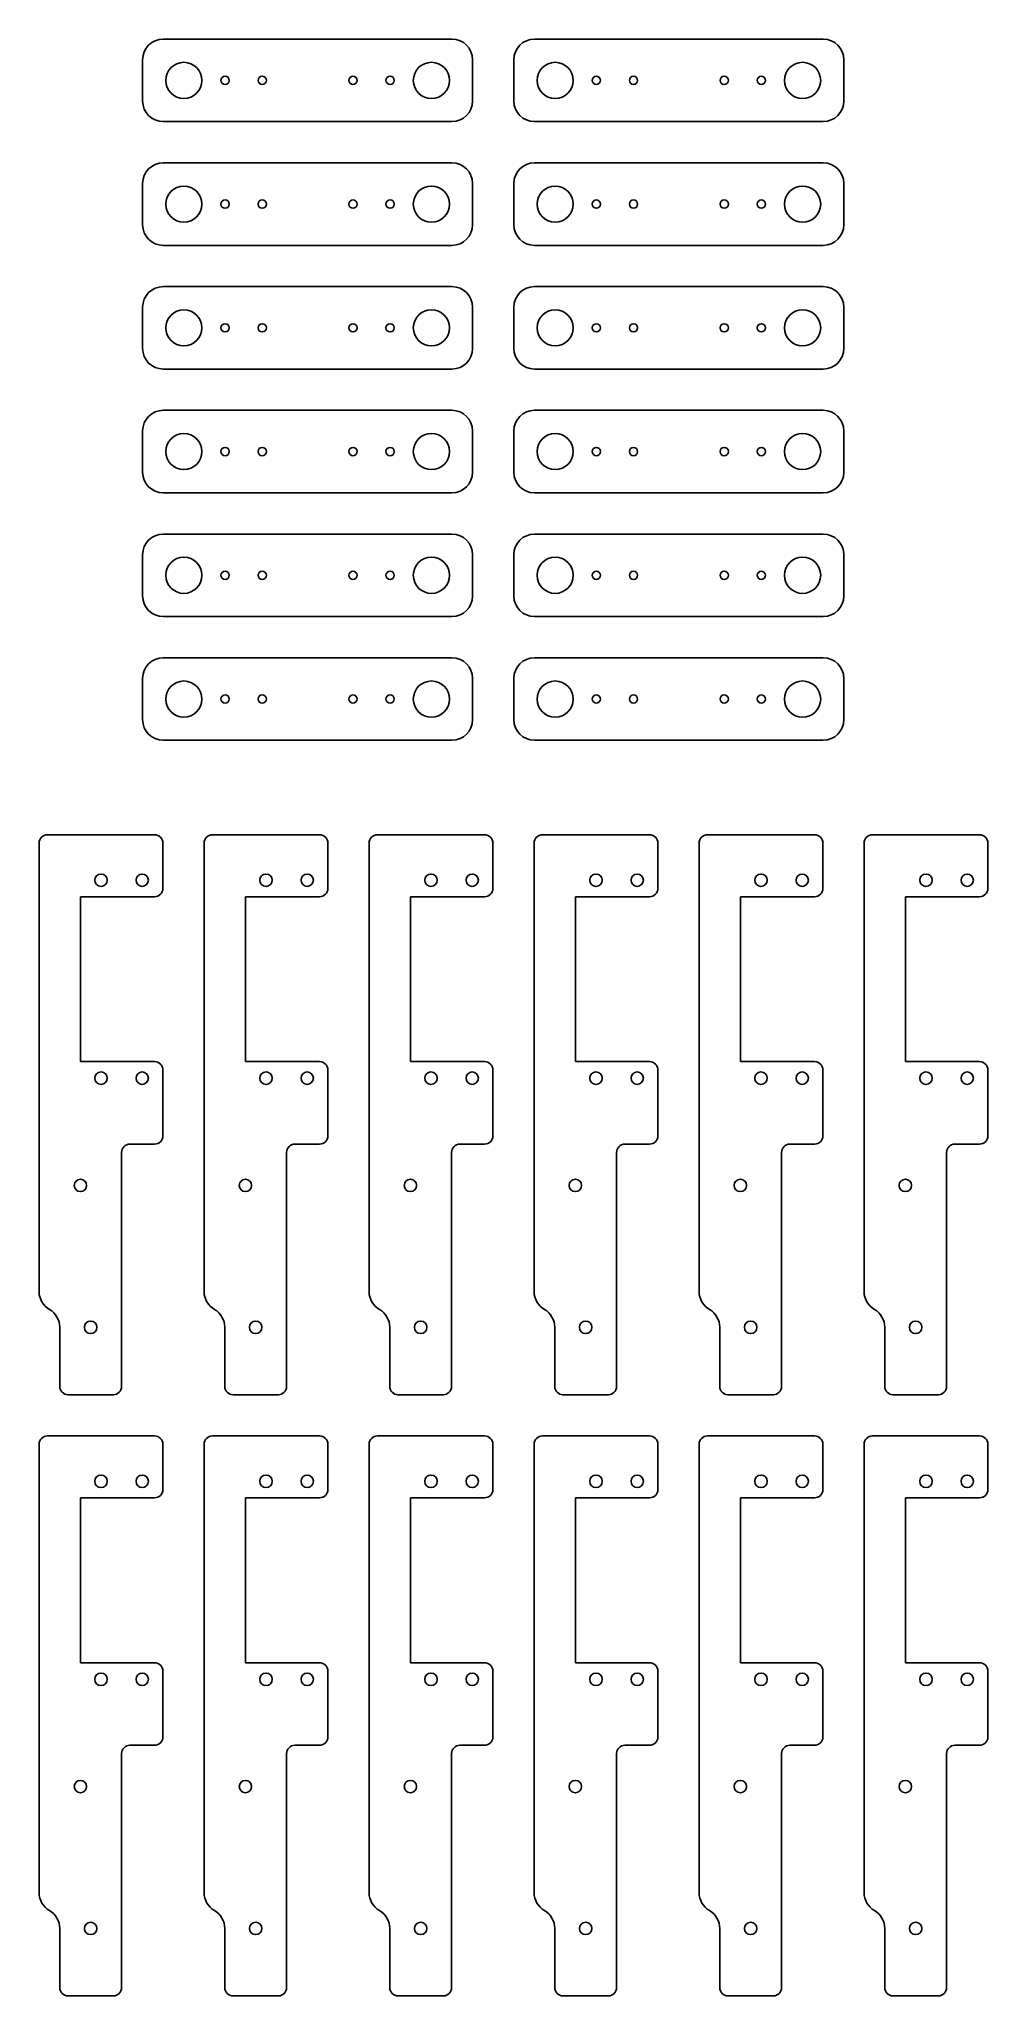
# Model space of a CAD drawing. Extents: x -24 to 206, y -247 to 228.
import ezdxf

# ---------------------------------------------------------------- set-up
doc = ezdxf.new("R2010")
doc.units = 0
doc.header["$MEASUREMENT"] = 0

msp = doc.modelspace()

# ---------------------------------------------------------------- linework, layer by layer
for p, q in [((76.11, 227.77), (6.11, 227.77)), ((166.11, 227.77), (96.11, 227.77)), ((1.11, 222.77), (1.11, 212.77)), ((81.11, 212.77), (81.11, 222.77)), ((91.11, 222.77), (91.11, 212.77)), ((171.11, 212.77), (171.11, 222.77)), ((6.11, 207.77), (76.11, 207.77)), ((96.11, 207.77), (166.11, 207.77)), ((76.11, 197.77), (6.11, 197.77)), ((166.11, 197.77), (96.11, 197.77)), ((1.11, 192.77), (1.11, 182.77)), ((81.11, 182.77), (81.11, 192.77)), ((91.11, 192.77), (91.11, 182.77)), ((171.11, 182.77), (171.11, 192.77)), ((6.11, 177.77), (76.11, 177.77)), ((96.11, 177.77), (166.11, 177.77)), ((76.11, 167.77), (6.11, 167.77)), ((166.11, 167.77), (96.11, 167.77)), ((1.11, 162.77), (1.11, 152.77)), ((81.11, 152.77), (81.11, 162.77)), ((91.11, 162.77), (91.11, 152.77)), ((171.11, 152.77), (171.11, 162.77)), ((6.11, 147.77), (76.11, 147.77)), ((96.11, 147.77), (166.11, 147.77)), ((76.11, 137.77), (6.11, 137.77)), ((166.11, 137.77), (96.11, 137.77)), ((1.11, 132.77), (1.11, 122.77)), ((81.11, 122.77), (81.11, 132.77)), ((91.11, 132.77), (91.11, 122.77)), ((171.11, 122.77), (171.11, 132.77)), ((6.11, 117.77), (76.11, 117.77)), ((96.11, 117.77), (166.11, 117.77)), ((76.11, 107.77), (6.11, 107.77)), ((166.11, 107.77), (96.11, 107.77)), ((1.11, 102.77), (1.11, 92.77)), ((81.11, 92.77), (81.11, 102.77)), ((91.11, 102.77), (91.11, 92.77)), ((171.11, 92.77), (171.11, 102.77)), ((6.11, 87.77), (76.11, 87.77)), ((96.11, 87.77), (166.11, 87.77)), ((76.11, 77.77), (6.11, 77.77)), ((166.11, 77.77), (96.11, 77.77)), ((1.11, 72.77), (1.11, 62.77)), ((81.11, 62.77), (81.11, 72.77)), ((91.11, 72.77), (91.11, 62.77)), ((171.11, 62.77), (171.11, 72.77)), ((6.11, 57.77), (76.11, 57.77)), ((96.11, 57.77), (166.11, 57.77)), ((4.02, 34.85), (-21.98, 34.85)), ((44.02, 34.85), (18.02, 34.85)), ((84.02, 34.85), (58.02, 34.85)), ((124.02, 34.85), (98.02, 34.85)), ((164.02, 34.85), (138.02, 34.85)), ((204.02, 34.85), (178.02, 34.85)), ((-23.98, 32.85), (-23.98, -75.9)), ((6.02, 21.85), (6.02, 32.85)), ((16.02, 32.85), (16.02, -75.9)), ((46.02, 21.85), (46.02, 32.85)), ((56.02, 32.85), (56.02, -75.9)), ((86.02, 21.85), (86.02, 32.85)), ((96.02, 32.85), (96.02, -75.9)), ((126.02, 21.85), (126.02, 32.85)), ((136.02, 32.85), (136.02, -75.9)), ((166.02, 21.85), (166.02, 32.85)), ((176.02, 32.85), (176.02, -75.9)), ((206.02, 21.85), (206.02, 32.85)), ((-13.98, -20.15), (-13.98, 19.85)), ((-13.98, 19.85), (4.02, 19.85)), ((26.02, -20.15), (26.02, 19.85)), ((26.02, 19.85), (44.02, 19.85)), ((66.02, -20.15), (66.02, 19.85)), ((66.02, 19.85), (84.02, 19.85)), ((106.02, -20.15), (106.02, 19.85)), ((106.02, 19.85), (124.02, 19.85)), ((146.02, -20.15), (146.02, 19.85)), ((146.02, 19.85), (164.02, 19.85)), ((186.02, -20.15), (186.02, 19.85)), ((186.02, 19.85), (204.02, 19.85)), ((4.02, -20.15), (-13.98, -20.15)), ((6.02, -22.15), (6.02, -38.15)), ((44.02, -20.15), (26.02, -20.15)), ((46.02, -22.15), (46.02, -38.15)), ((84.02, -20.15), (66.02, -20.15)), ((86.02, -22.15), (86.02, -38.15)), ((124.02, -20.15), (106.02, -20.15)), ((126.02, -22.15), (126.02, -38.15)), ((164.02, -20.15), (146.02, -20.15)), ((166.02, -22.15), (166.02, -38.15)), ((204.02, -20.15), (186.02, -20.15)), ((206.02, -22.15), (206.02, -38.15)), ((-3.98, -98.9), (-3.98, -42.15)), ((4.02, -40.15), (-1.98, -40.15)), ((36.02, -98.9), (36.02, -42.15)), ((44.02, -40.15), (38.02, -40.15)), ((76.02, -98.9), (76.02, -42.15)), ((84.02, -40.15), (78.02, -40.15)), ((116.02, -98.9), (116.02, -42.15)), ((124.02, -40.15), (118.02, -40.15)), ((156.02, -98.9), (156.02, -42.15)), ((164.02, -40.15), (158.02, -40.15)), ((196.02, -98.9), (196.02, -42.15)), ((204.02, -40.15), (198.02, -40.15)), ((-18.98, -98.9), (-18.98, -84.56)), ((21.02, -98.9), (21.02, -84.56)), ((61.02, -98.9), (61.02, -84.56)), ((101.02, -98.9), (101.02, -84.56)), ((141.02, -98.9), (141.02, -84.56)), ((181.02, -98.9), (181.02, -84.56)), ((-5.98, -100.9), (-16.98, -100.9)), ((34.02, -100.9), (23.02, -100.9)), ((74.02, -100.9), (63.02, -100.9)), ((114.02, -100.9), (103.02, -100.9)), ((154.02, -100.9), (143.02, -100.9)), ((194.02, -100.9), (183.02, -100.9)), ((-23.98, -112.9), (-23.98, -221.65)), ((4.02, -110.9), (-21.98, -110.9)), ((6.02, -123.9), (6.02, -112.9)), ((16.02, -112.9), (16.02, -221.65)), ((44.02, -110.9), (18.02, -110.9)), ((46.02, -123.9), (46.02, -112.9)), ((56.02, -112.9), (56.02, -221.65)), ((84.02, -110.9), (58.02, -110.9)), ((86.02, -123.9), (86.02, -112.9)), ((96.02, -112.9), (96.02, -221.65)), ((124.02, -110.9), (98.02, -110.9)), ((126.02, -123.9), (126.02, -112.9)), ((136.02, -112.9), (136.02, -221.65)), ((164.02, -110.9), (138.02, -110.9)), ((166.02, -123.9), (166.02, -112.9)), ((176.02, -112.9), (176.02, -221.65)), ((204.02, -110.9), (178.02, -110.9)), ((206.02, -123.9), (206.02, -112.9)), ((-13.98, -165.9), (-13.98, -125.9)), ((-13.98, -125.9), (4.02, -125.9)), ((26.02, -125.9), (44.02, -125.9)), ((26.02, -165.9), (26.02, -125.9)), ((66.02, -125.9), (84.02, -125.9)), ((66.02, -165.9), (66.02, -125.9)), ((106.02, -165.9), (106.02, -125.9)), ((106.02, -125.9), (124.02, -125.9)), ((146.02, -165.9), (146.02, -125.9)), ((146.02, -125.9), (164.02, -125.9)), ((186.02, -165.9), (186.02, -125.9)), ((186.02, -125.9), (204.02, -125.9)), ((4.02, -165.9), (-13.98, -165.9)), ((44.02, -165.9), (26.02, -165.9)), ((84.02, -165.9), (66.02, -165.9)), ((124.02, -165.9), (106.02, -165.9)), ((164.02, -165.9), (146.02, -165.9)), ((204.02, -165.9), (186.02, -165.9)), ((6.02, -167.9), (6.02, -183.9)), ((46.02, -167.9), (46.02, -183.9)), ((86.02, -167.9), (86.02, -183.9)), ((126.02, -167.9), (126.02, -183.9)), ((166.02, -167.9), (166.02, -183.9)), ((206.02, -167.9), (206.02, -183.9)), ((-3.98, -244.65), (-3.98, -187.9)), ((4.02, -185.9), (-1.98, -185.9)), ((36.02, -244.65), (36.02, -187.9)), ((44.02, -185.9), (38.02, -185.9)), ((76.02, -244.65), (76.02, -187.9)), ((84.02, -185.9), (78.02, -185.9)), ((116.02, -244.65), (116.02, -187.9)), ((124.02, -185.9), (118.02, -185.9)), ((156.02, -244.65), (156.02, -187.9)), ((164.02, -185.9), (158.02, -185.9)), ((196.02, -244.65), (196.02, -187.9)), ((204.02, -185.9), (198.02, -185.9)), ((-18.98, -244.65), (-18.98, -230.31)), ((21.02, -244.65), (21.02, -230.31)), ((61.02, -244.65), (61.02, -230.31)), ((101.02, -244.65), (101.02, -230.31)), ((141.02, -244.65), (141.02, -230.31)), ((181.02, -244.65), (181.02, -230.31)), ((-5.98, -246.65), (-16.98, -246.65)), ((34.02, -246.65), (23.02, -246.65)), ((74.02, -246.65), (63.02, -246.65)), ((114.02, -246.65), (103.02, -246.65)), ((154.02, -246.65), (143.02, -246.65)), ((194.02, -246.65), (183.02, -246.65))]:
    msp.add_line(p, q)
for centre, radius in [((11.11, 217.77), 4.38), ((21.11, 217.77), 1), ((30.11, 217.77), 1), ((52.11, 217.77), 1), ((61.11, 217.77), 1), ((71.11, 217.77), 4.38), ((101.11, 217.77), 4.38), ((111.11, 217.77), 1), ((120.11, 217.77), 1), ((142.11, 217.77), 1), ((151.11, 217.77), 1), ((161.11, 217.77), 4.38), ((11.11, 187.77), 4.38), ((71.11, 187.77), 4.38), ((101.11, 187.77), 4.38), ((161.11, 187.77), 4.38), ((21.11, 187.77), 1), ((30.11, 187.77), 1), ((52.11, 187.77), 1), ((61.11, 187.77), 1), ((111.11, 187.77), 1), ((120.11, 187.77), 1), ((142.11, 187.77), 1), ((151.11, 187.77), 1), ((11.11, 157.77), 4.38), ((71.11, 157.77), 4.38), ((101.11, 157.77), 4.38), ((161.11, 157.77), 4.38), ((21.11, 157.77), 1), ((30.11, 157.77), 1), ((52.11, 157.77), 1), ((61.11, 157.77), 1), ((111.11, 157.77), 1), ((120.11, 157.77), 1), ((142.11, 157.77), 1), ((151.11, 157.77), 1), ((11.11, 127.77), 4.38), ((21.11, 127.77), 1), ((30.11, 127.77), 1), ((52.11, 127.77), 1), ((61.11, 127.77), 1), ((71.11, 127.77), 4.38), ((101.11, 127.77), 4.38), ((111.11, 127.77), 1), ((120.11, 127.77), 1), ((142.11, 127.77), 1), ((151.11, 127.77), 1), ((161.11, 127.77), 4.38), ((11.11, 97.77), 4.38), ((71.11, 97.77), 4.38), ((101.11, 97.77), 4.38), ((161.11, 97.77), 4.38), ((21.11, 97.77), 1), ((30.11, 97.77), 1), ((52.11, 97.77), 1), ((61.11, 97.77), 1), ((111.11, 97.77), 1), ((120.11, 97.77), 1), ((142.11, 97.77), 1), ((151.11, 97.77), 1), ((11.11, 67.77), 4.38), ((71.11, 67.77), 4.38), ((101.11, 67.77), 4.38), ((161.11, 67.77), 4.38), ((21.11, 67.77), 1), ((30.11, 67.77), 1), ((52.11, 67.77), 1), ((61.11, 67.77), 1), ((111.11, 67.77), 1), ((120.11, 67.77), 1), ((142.11, 67.77), 1), ((151.11, 67.77), 1), ((-8.98, 23.85), 1.5), ((1.02, 23.85), 1.5), ((31.02, 23.85), 1.5), ((41.02, 23.85), 1.5), ((71.02, 23.85), 1.5), ((81.02, 23.85), 1.5), ((111.02, 23.85), 1.5), ((121.02, 23.85), 1.5), ((151.02, 23.85), 1.5), ((161.02, 23.85), 1.5), ((191.02, 23.85), 1.5), ((201.02, 23.85), 1.5), ((-8.98, -24.15), 1.5), ((1.02, -24.15), 1.5), ((31.02, -24.15), 1.5), ((41.02, -24.15), 1.5), ((71.02, -24.15), 1.5), ((81.02, -24.15), 1.5), ((111.02, -24.15), 1.5), ((121.02, -24.15), 1.5), ((151.02, -24.15), 1.5), ((161.02, -24.15), 1.5), ((191.02, -24.15), 1.5), ((201.02, -24.15), 1.5), ((-13.98, -50.15), 1.5), ((26.02, -50.15), 1.5), ((66.02, -50.15), 1.5), ((106.02, -50.15), 1.5), ((146.02, -50.15), 1.5), ((186.02, -50.15), 1.5), ((-11.48, -84.56), 1.5), ((28.52, -84.56), 1.5), ((68.52, -84.56), 1.5), ((108.52, -84.56), 1.5), ((148.52, -84.56), 1.5), ((188.52, -84.56), 1.5), ((-8.98, -121.9), 1.5), ((1.02, -121.9), 1.5), ((31.02, -121.9), 1.5), ((41.02, -121.9), 1.5), ((71.02, -121.9), 1.5), ((81.02, -121.9), 1.5), ((111.02, -121.9), 1.5), ((121.02, -121.9), 1.5), ((151.02, -121.9), 1.5), ((161.02, -121.9), 1.5), ((191.02, -121.9), 1.5), ((201.02, -121.9), 1.5), ((-8.98, -169.9), 1.5), ((1.02, -169.9), 1.5), ((31.02, -169.9), 1.5), ((41.02, -169.9), 1.5), ((71.02, -169.9), 1.5), ((81.02, -169.9), 1.5), ((111.02, -169.9), 1.5), ((121.02, -169.9), 1.5), ((151.02, -169.9), 1.5), ((161.02, -169.9), 1.5), ((191.02, -169.9), 1.5), ((201.02, -169.9), 1.5), ((-13.98, -195.9), 1.5), ((26.02, -195.9), 1.5), ((66.02, -195.9), 1.5), ((106.02, -195.9), 1.5), ((146.02, -195.9), 1.5), ((186.02, -195.9), 1.5), ((-11.48, -230.31), 1.5), ((28.52, -230.31), 1.5), ((68.52, -230.31), 1.5), ((108.52, -230.31), 1.5), ((148.52, -230.31), 1.5), ((188.52, -230.31), 1.5)]:
    msp.add_circle(centre, radius)
for centre, radius, start, end in [((6.11, 222.77), 5, 90, 180), ((76.11, 222.77), 5, 360, 90), ((96.11, 222.77), 5, 90, 180), ((166.11, 222.77), 5, 0, 90), ((6.11, 212.77), 5, 180, 270), ((76.11, 212.77), 5, 270, 360), ((96.11, 212.77), 5, 180, 270), ((166.11, 212.77), 5, 270, 0), ((6.11, 192.77), 5, 90, 180), ((76.11, 192.77), 5, 360, 90), ((96.11, 192.77), 5, 90, 180), ((166.11, 192.77), 5, 0, 90), ((6.11, 182.77), 5, 180, 270), ((76.11, 182.77), 5, 270, 360), ((96.11, 182.77), 5, 180, 270), ((166.11, 182.77), 5, 270, 0), ((6.11, 162.77), 5, 90, 180), ((76.11, 162.77), 5, 360, 90), ((96.11, 162.77), 5, 90, 180), ((166.11, 162.77), 5, 0, 90), ((6.11, 152.77), 5, 180, 270), ((76.11, 152.77), 5, 270, 360), ((96.11, 152.77), 5, 180, 270), ((166.11, 152.77), 5, 270, 360), ((6.11, 132.77), 5, 90, 180), ((76.11, 132.77), 5, 360, 90), ((96.11, 132.77), 5, 90, 180), ((166.11, 132.77), 5, 360, 90), ((6.11, 122.77), 5, 180, 270), ((76.11, 122.77), 5, 270, 360), ((96.11, 122.77), 5, 180, 270), ((166.11, 122.77), 5, 270, 360), ((6.11, 102.77), 5, 90, 180), ((76.11, 102.77), 5, 360, 90), ((96.11, 102.77), 5, 90, 180), ((166.11, 102.77), 5, 360, 90), ((6.11, 92.77), 5, 180, 270), ((76.11, 92.77), 5, 270, 360), ((96.11, 92.77), 5, 180, 270), ((166.11, 92.77), 5, 270, 360), ((6.11, 72.77), 5, 90, 180), ((76.11, 72.77), 5, 0, 90), ((96.11, 72.77), 5, 90, 180), ((166.11, 72.77), 5, 0, 90), ((6.11, 62.77), 5, 180, 270), ((76.11, 62.77), 5, 270, 0), ((96.11, 62.77), 5, 180, 270), ((166.11, 62.77), 5, 270, 0), ((-21.98, 32.85), 2, 90, 180), ((4.02, 32.85), 2, 0, 90), ((18.02, 32.85), 2, 90, 180), ((44.02, 32.85), 2, 0, 90), ((58.02, 32.85), 2, 90, 180), ((84.02, 32.85), 2, 0, 90), ((98.02, 32.85), 2, 90, 180), ((124.02, 32.85), 2, 0, 90), ((138.02, 32.85), 2, 90, 180), ((164.02, 32.85), 2, 0, 90), ((178.02, 32.85), 2, 90, 180), ((204.02, 32.85), 2, 0, 90), ((4.02, 21.85), 2, 270, 0), ((44.02, 21.85), 2, 270, 0), ((84.02, 21.85), 2, 270, 0), ((124.02, 21.85), 2, 270, 0), ((164.02, 21.85), 2, 270, 0), ((204.02, 21.85), 2, 270, 0), ((4.02, -22.15), 2, 0, 90), ((44.02, -22.15), 2, 0, 90), ((84.02, -22.15), 2, 0, 90), ((124.02, -22.15), 2, 0, 90), ((164.02, -22.15), 2, 0, 90), ((204.02, -22.15), 2, 0, 90), ((-1.98, -42.15), 2, 90, 180), ((4.02, -38.15), 2, 270, 0), ((38.02, -42.15), 2, 90, 180), ((44.02, -38.15), 2, 270, 0), ((78.02, -42.15), 2, 90, 180), ((84.02, -38.15), 2, 270, 0), ((118.02, -42.15), 2, 90, 180), ((124.02, -38.15), 2, 270, 0), ((158.02, -42.15), 2, 90, 180), ((164.02, -38.15), 2, 270, 0), ((198.02, -42.15), 2, 90, 180), ((204.02, -38.15), 2, 270, 0), ((-18.98, -75.9), 5, 180, 240), ((21.02, -75.9), 5, 180, 240), ((61.02, -75.9), 5, 180, 240), ((101.02, -75.9), 5, 180, 240), ((141.02, -75.9), 5, 180, 240), ((181.02, -75.9), 5, 180, 240), ((-23.98, -84.56), 5, 360, 60), ((16.02, -84.56), 5, 360, 60), ((56.02, -84.56), 5, 360, 60), ((96.02, -84.56), 5, 360, 60), ((136.02, -84.56), 5, 360, 60), ((176.02, -84.56), 5, 360, 60), ((-16.98, -98.9), 2, 180, 270), ((-5.98, -98.9), 2, 270, 0), ((23.02, -98.9), 2, 180, 270), ((34.02, -98.9), 2, 270, 0), ((63.02, -98.9), 2, 180, 270), ((74.02, -98.9), 2, 270, 0), ((103.02, -98.9), 2, 180, 270), ((114.02, -98.9), 2, 270, 0), ((143.02, -98.9), 2, 180, 270), ((154.02, -98.9), 2, 270, 0), ((183.02, -98.9), 2, 180, 270), ((194.02, -98.9), 2, 270, 0), ((-21.98, -112.9), 2, 90, 180), ((4.02, -112.9), 2, 0, 90), ((18.02, -112.9), 2, 90, 180), ((44.02, -112.9), 2, 0, 90), ((58.02, -112.9), 2, 90, 180), ((84.02, -112.9), 2, 0, 90), ((98.02, -112.9), 2, 90, 180), ((124.02, -112.9), 2, 0, 90), ((138.02, -112.9), 2, 90, 180), ((164.02, -112.9), 2, 0, 90), ((178.02, -112.9), 2, 90, 180), ((204.02, -112.9), 2, 0, 90), ((4.02, -123.9), 2, 270, 0), ((44.02, -123.9), 2, 270, 0), ((84.02, -123.9), 2, 270, 0), ((124.02, -123.9), 2, 270, 0), ((164.02, -123.9), 2, 270, 0), ((204.02, -123.9), 2, 270, 0), ((4.02, -167.9), 2, 0, 90), ((44.02, -167.9), 2, 0, 90), ((84.02, -167.9), 2, 0, 90), ((124.02, -167.9), 2, 0, 90), ((164.02, -167.9), 2, 0, 90), ((204.02, -167.9), 2, 0, 90), ((4.02, -183.9), 2, 270, 0), ((44.02, -183.9), 2, 270, 0), ((84.02, -183.9), 2, 270, 0), ((124.02, -183.9), 2, 270, 0), ((164.02, -183.9), 2, 270, 0), ((204.02, -183.9), 2, 270, 0), ((-1.98, -187.9), 2, 90, 180), ((38.02, -187.9), 2, 90, 180), ((78.02, -187.9), 2, 90, 180), ((118.02, -187.9), 2, 90, 180), ((158.02, -187.9), 2, 90, 180), ((198.02, -187.9), 2, 90, 180), ((-18.98, -221.65), 5, 180, 240), ((21.02, -221.65), 5, 180, 240), ((61.02, -221.65), 5, 180, 240), ((101.02, -221.65), 5, 180, 240), ((141.02, -221.65), 5, 180, 240), ((181.02, -221.65), 5, 180, 240), ((-23.98, -230.31), 5, 360, 60), ((16.02, -230.31), 5, 360, 60), ((56.02, -230.31), 5, 360, 60), ((96.02, -230.31), 5, 360, 60), ((136.02, -230.31), 5, 360, 60), ((176.02, -230.31), 5, 360, 60), ((-16.98, -244.65), 2, 180, 270), ((-5.98, -244.65), 2, 270, 0), ((23.02, -244.65), 2, 180, 270), ((34.02, -244.65), 2, 270, 0), ((63.02, -244.65), 2, 180, 270), ((74.02, -244.65), 2, 270, 0), ((103.02, -244.65), 2, 180, 270), ((114.02, -244.65), 2, 270, 0), ((143.02, -244.65), 2, 180, 270), ((154.02, -244.65), 2, 270, 0), ((183.02, -244.65), 2, 180, 270), ((194.02, -244.65), 2, 270, 0)]:
    msp.add_arc(centre, radius, start, end)

doc.saveas('drawing.dxf')
